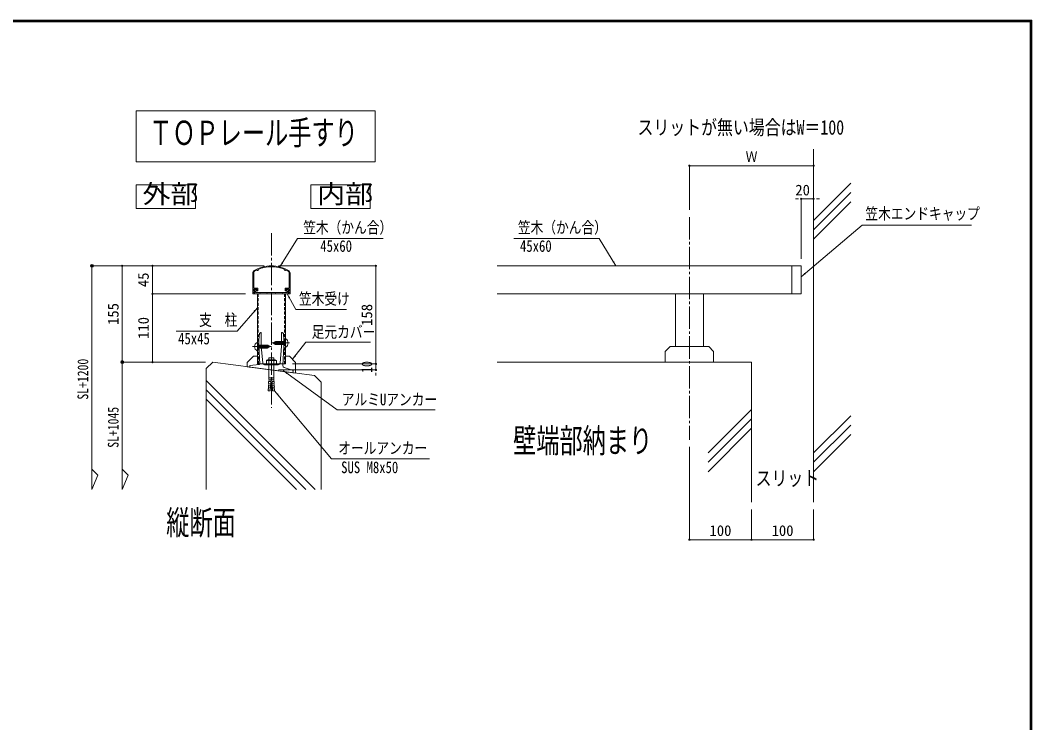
# Model space of a CAD drawing. Units: millimetres at full size. Extents: x -1603 to 1599, y -1129 to 1133.
# Drawn here: x -29 to 1599, y 2 to 1133 of the extents above; entities that cross this region are included whole.
import ezdxf
from ezdxf.enums import TextEntityAlignment as Align

# ---------------------------------------------------------------- set-up
doc = ezdxf.new("R2010")
doc.units = ezdxf.units.MM
doc.header["$LTSCALE"] = 4
doc.header["$PDMODE"] = 32
doc.header["$PDSIZE"] = 2
doc.linetypes.add('CHAIN2', pattern=[12, 9, -1, 1, -1])
doc.linetypes.add('DASHED1', pattern=[1.8, 1.2, -0.6])
for name, color, linetype, lineweight in [('0-0_アンカー', 4, 'Continuous', 9), ('0-1_1手摺寸法', 3, 'Continuous', 18), ('0-3_2躯体線', 4, 'Continuous', 9), ('0-4_3中心線', 2, 'CHAIN2', 18), ('0-5_41ｱﾙﾐ', 6, 'Continuous', 18), ('0-7_6ﾊｯﾁﾝｸﾞ', 4, 'Continuous', 9), ('0-B_P4-12', 7, 'Continuous', 18), ('0-C_WAKU', 7, 'Continuous', 18)]:
    doc.layers.add(name, color=color, linetype=linetype, lineweight=lineweight)
doc.styles.add('ＭＳ ゴシック', font='')
doc.styles.get('ＭＳ ゴシック').set_extended_font_data('MS Gothic')

msp = doc.modelspace()

# ---------------------------------------------------------------- linework, layer by layer
at = {"layer": '0-0_アンカー'}
for p, q in [((1228.022, 737.752), (738.626, 737.752)), ((1213.022, 737.752), (1213.022, 692.752)), ((1228.022, 737.752), (1228.022, 692.752)), ((352.41, 692.752), (352.434, 579.752)), ((397.41, 692.752), (397.434, 579.752)), ((1228.022, 692.752), (738.626, 692.752)), ((1025.522, 607.752), (1025.522, 692.752)), ((1070.522, 692.752), (1070.522, 607.752)), ((354.683, 618.762), (355.683, 628.662)), ((358.683, 630.662), (358.683, 608.562)), ((391.183, 630.662), (391.183, 608.562)), ((392.183, 630.662), (391.183, 630.662)), ((397.433, 606.768), (397.433, 620.268)), ((397.933, 620.268), (397.433, 620.268)), ((351.933, 614.499), (352.433, 614.499)), ((352.433, 600.999), (352.433, 614.499)), ((352.893, 610.549), (352.433, 606.626)), ((352.433, 610.249), (367.969, 610.249)), ((352.433, 605.249), (367.969, 605.249)), ((353.9, 610.549), (353.243, 604.949)), ((354.907, 610.549), (354.25, 604.949)), ((354.683, 618.762), (354.683, 608.332)), ((354.683, 608.562), (356.148, 579.983)), ((355.914, 610.549), (355.257, 604.949)), ((356.921, 610.549), (356.264, 604.949)), ((357.928, 610.549), (357.271, 604.949)), ((358.934, 610.549), (358.278, 604.949)), ((358.683, 608.562), (361.012, 581.116)), ((359.941, 610.549), (359.284, 604.949)), ((360.948, 610.549), (360.291, 604.949)), ((361.955, 610.549), (361.298, 604.949)), ((362.962, 610.549), (362.305, 604.949)), ((363.969, 610.549), (363.312, 604.949)), ((364.976, 610.549), (364.319, 604.949)), ((365.982, 610.549), (365.326, 604.949)), ((366.989, 610.549), (366.332, 604.949)), ((367.996, 610.549), (367.339, 604.949)), ((367.996, 610.549), (367.339, 604.949)), ((372.433, 607.749), (368.219, 610.182)), ((372.433, 607.749), (368.219, 605.316)), ((368.974, 610.304), (368.346, 604.949)), ((369.917, 609.759), (369.412, 605.447)), ((370.86, 609.215), (370.492, 606.07)), ((371.803, 608.67), (371.572, 606.694)), ((377.433, 613.518), (381.647, 615.951)), ((377.433, 613.518), (381.647, 611.085)), ((378.063, 614.439), (378.295, 612.463)), ((379.006, 614.984), (379.375, 611.839)), ((379.949, 615.528), (380.455, 611.216)), ((380.892, 616.072), (381.52, 610.718)), ((381.87, 616.318), (382.527, 610.718)), ((381.87, 616.318), (382.527, 610.718)), ((397.433, 616.018), (381.897, 616.018)), ((397.433, 611.018), (381.897, 611.018)), ((382.877, 616.318), (383.534, 610.718)), ((383.884, 616.318), (384.541, 610.718)), ((384.891, 616.318), (385.548, 610.718)), ((385.898, 616.318), (386.554, 610.718)), ((386.904, 616.318), (387.562, 610.718)), ((387.911, 616.318), (388.568, 610.718)), ((391.183, 608.562), (388.883, 581.126)), ((388.918, 616.318), (389.575, 610.718)), ((389.925, 616.318), (390.582, 610.718)), ((390.932, 616.318), (391.589, 610.718)), ((391.939, 616.318), (392.596, 610.718)), ((392.946, 616.318), (393.602, 610.718)), ((395.183, 608.562), (393.51, 577.169)), ((393.952, 616.318), (394.609, 610.718)), ((394.959, 616.318), (395.616, 610.718)), ((395.183, 618.762), (395.183, 608.562)), ((395.966, 616.318), (396.623, 610.718)), ((396.973, 616.318), (397.433, 612.395)), ((397.933, 606.768), (397.433, 606.768)), ((335.933, 582.256), (345.933, 592.256)), ((345.933, 592.256), (352.433, 592.256)), ((351.933, 600.999), (352.433, 600.999)), ((370.933, 589.489), (370.933, 586.292)), ((370.933, 589.489), (378.933, 589.489)), ((378.933, 589.489), (378.933, 586.292)), ((397.433, 592.256), (403.933, 592.256)), ((413.933, 582.256), (403.933, 592.256)), ((335.933, 582.256), (335.933, 575.354)), ((335.933, 575.354), (413.933, 564.96)), ((339.853, 573.924), (340.4, 577.488)), ((340.4, 577.488), (355.234, 579.01)), ((352.433, 579.752), (397.434, 579.752)), ((363.636, 578.306), (385.958, 578.306)), ((364.933, 579.292), (364.933, 578.306)), ((364.933, 579.292), (384.933, 579.292)), ((364.933, 578.306), (384.933, 578.306)), ((366.933, 585.292), (366.933, 579.292)), ((366.933, 585.292), (382.933, 585.292)), ((368.933, 586.292), (380.933, 586.292)), ((370.952, 578.306), (370.903, 557.475)), ((370.933, 585.292), (370.933, 579.292)), ((378.933, 585.292), (378.933, 579.292)), ((378.933, 578.306), (378.933, 557.244)), ((382.933, 585.292), (382.933, 579.292)), ((384.933, 579.292), (384.933, 578.306)), ((410.034, 569.101), (395.665, 574.218)), ((413.933, 582.256), (413.933, 564.96)), ((374.397, 557.274), (370.903, 557.475)), ((371.23, 554.452), (371.057, 551.456)), ((371.21, 554.118), (371.057, 551.456)), ((374.433, 557.746), (373.187, 536.292)), ((375.433, 557.746), (374.433, 557.746)), ((375.433, 557.746), (376.68, 536.292)), ((375.469, 557.274), (378.963, 557.475)), ((378.637, 554.452), (378.81, 551.456)), ((378.656, 554.118), (378.81, 551.456)), ((409.702, 565.524), (410.034, 569.101)), ((369.866, 539.505), (369.693, 536.493)), ((369.866, 539.505), (373.347, 539.304)), ((370.212, 545.495), (370.039, 542.5)), ((370.039, 542.5), (373.52, 542.3)), ((370.212, 545.495), (373.692, 545.294)), ((370.538, 551.151), (370.366, 548.156)), ((370.366, 548.156), (373.848, 547.956)), ((370.538, 542.472), (370.366, 539.476)), ((370.558, 551.485), (370.385, 548.49)), ((370.558, 551.485), (374.038, 551.284)), ((370.865, 548.128), (370.711, 545.466)), ((370.865, 548.128), (370.716, 545.551)), ((379.309, 551.485), (375.829, 551.284)), ((379.654, 545.495), (376.174, 545.294)), ((380, 539.505), (376.52, 539.304)), ((379.002, 548.128), (379.15, 545.551)), ((379.002, 548.128), (379.155, 545.466)), ((379.309, 551.485), (379.482, 548.49)), ((379.328, 542.472), (379.501, 539.476)), ((380, 539.505), (380.174, 536.493)), ((373.145, 536.294), (369.693, 536.493)), ((376.721, 536.294), (380.174, 536.493))]:
    msp.add_line(p, q, dxfattribs=at)
at = {"layer": '0-0_アンカー', "linetype": 'CHAIN2'}
for p, q in [((374.933, 607.749), (344.455, 607.749)), ((374.933, 613.518), (403.982, 613.518))]:
    msp.add_line(p, q, dxfattribs=at)
at = {"layer": '0-0_アンカー'}
for points in [[(542.117, 905.065), (157.053, 905.065), (157.053, 987.391), (542.117, 987.391)], [(1009.022, 582.752), (1087.022, 582.752), (1087.022, 599.752), (1079.022, 607.752), (1017.022, 607.752), (1009.022, 599.752)]]:
    msp.add_lwpolyline(points, close=True, dxfattribs=at)
for points in [[(1228.022, 720.254), (1326.102, 803.451), (1501.999, 803.451)], [(388.542, 736.039), (417.116, 781.85), (554.659, 781.85)], [(929.661, 737.752), (902.799, 781.85), (765.256, 781.85)], [(400.411, 692.752), (414.045, 667.213), (495.784, 667.213)], [(352.415, 670.202), (319.814, 632.472), (221.562, 632.472)], [(358.683, 630.662), (357.683, 630.662), (355.683, 628.662)], [(392.183, 630.662), (394.183, 628.662), (395.183, 618.762)], [(408.933, 587.256), (430.564, 614.604), (534.768, 614.604)], [(370.903, 557.475), (370.73, 554.48), (374.21, 554.28)], [(378.963, 557.475), (379.136, 554.48), (375.656, 554.28)], [(393.775, 569.241), (480.901, 505.623), (638.391, 505.623)], [(379.328, 551.151), (379.501, 548.156), (376.019, 547.956)], [(379.654, 545.495), (379.827, 542.5), (376.347, 542.3)], [(380.174, 536.493), (471.825, 427.14), (629.314, 427.14)]]:
    msp.add_lwpolyline(points, dxfattribs=at)
for centre, radius, start, end in [((394.238, 613.518), 7.695, 298.699, 61.301), ((355.628, 607.749), 7.695, 118.699, 241.301), ((367.969, 609.749), 0.5, 60, 90), ((367.969, 605.749), 0.5, 270, 300), ((381.897, 615.518), 0.5, 90, 120), ((381.897, 611.518), 0.5, 240, 270), ((355.148, 579.996), 1, 274.878, 359.216), ((364.012, 581.283), 3, 183.181, 262.811), ((368.933, 583.792), 2.5, 36.87, 143.13), ((374.933, 577.792), 8.5, 61.928, 118.072), ((380.933, 583.792), 2.5, 36.87, 143.13), ((385.889, 581.312), 3, 271.307, 356.429), ((396.51, 577.078), 3, 178.267, 253.526)]:
    msp.add_arc(centre, radius, start, end, dxfattribs=at)
for points in [[(391.533, 743.459), (393.89, 741.989), (388.542, 736.039)], [(924.376, 743.758), (926.749, 745.203), (929.661, 737.752)], [(1233.132, 726.41), (1234.929, 724.291), (1228.022, 720.254)], [(1233.132, 726.41), (1233.132, 726.41), (1233.132, 726.41)], [(405.347, 686.456), (402.896, 685.148), (400.411, 692.752)], [(348.315, 663.333), (346.212, 665.149), (352.415, 670.202)], [(412.731, 594.297), (414.91, 592.573), (408.933, 587.256)], [(400.957, 565.717), (399.319, 563.474), (393.775, 569.241)], [(386.299, 531.347), (384.17, 529.562), (380.174, 536.493)]]:
    msp.add_solid(points, dxfattribs=at)
at = {"layer": '0-1_1手摺寸法'}
for p, q in [((1248.022, 914.139), (1248.022, 898.976)), ((1048.022, 827.752), (1048.022, 898.976)), ((1248.022, 898.976), (1048.022, 898.976)), ((1052.622, 898.976), (1243.422, 898.976)), ((1223.422, 845.573), (1218.822, 845.573)), ((1228.022, 749.252), (1228.022, 845.573)), ((1228.022, 845.573), (1248.022, 845.573)), ((1248.022, 845.573), (1228.022, 845.573)), ((1252.622, 845.573), (1257.222, 845.573)), ((363.423, 737.752), (86.033, 737.752)), ((86.033, 735.452), (86.033, 733.152)), ((86.033, 733.152), (86.033, 377.432)), ((363.423, 737.752), (134.876, 737.752)), ((134.876, 582.752), (134.876, 737.752)), ((134.876, 733.152), (134.876, 587.352)), ((363.423, 737.752), (183.494, 737.752)), ((183.494, 692.752), (183.494, 737.752)), ((183.494, 733.152), (183.494, 697.352)), ((386.423, 737.752), (543.245, 737.752)), ((543.245, 579.752), (543.245, 737.752)), ((543.245, 733.152), (543.245, 584.352)), ((333.423, 692.752), (183.494, 692.752)), ((333.423, 692.752), (183.494, 692.752)), ((183.494, 582.752), (183.494, 692.752)), ((183.494, 688.152), (183.494, 587.352)), ((543.245, 584.352), (543.245, 588.952)), ((268.918, 582.752), (134.876, 582.752)), ((268.918, 582.752), (134.876, 582.752)), ((134.876, 580.452), (134.876, 578.152)), ((134.876, 578.152), (134.876, 377.432)), ((268.918, 582.752), (183.494, 582.752)), ((386.433, 570.157), (543.245, 570.157)), ((408.933, 579.752), (543.245, 579.752)), ((408.933, 579.752), (543.245, 579.752)), ((543.245, 565.557), (543.245, 560.957)), ((1048.022, 446.252), (1048.022, 296.82)), ((95.595, 400.517), (86.033, 410.079)), ((86.033, 377.432), (95.595, 400.517)), ((1148.022, 345.51), (1148.022, 296.82)), ((1148.022, 345.51), (1148.022, 296.82)), ((1248.022, 345.51), (1248.022, 296.82)), ((1148.022, 296.82), (1048.022, 296.82)), ((1052.622, 296.82), (1143.422, 296.82)), ((1248.022, 296.82), (1148.022, 296.82)), ((1152.622, 296.82), (1243.422, 296.82))]:
    msp.add_line(p, q, dxfattribs=at)
for points in [[(543.245, 579.752), (543.245, 570.157), (543.245, 579.752)], [(134.876, 377.432), (144.438, 400.517), (134.876, 410.079)]]:
    msp.add_lwpolyline(points, dxfattribs=at)
for centre, radius in [((86.033, 737.752), 2.3), ((86.033, 737.752), 1.15), ((134.876, 582.752), 2.3), ((134.876, 582.752), 1.15)]:
    msp.add_circle(centre, radius, dxfattribs=at)
for p in [(1048.022, 898.976), (1248.022, 898.976), (1228.022, 845.573), (1248.022, 845.573), (134.876, 737.752), (183.494, 737.752), (543.245, 737.752), (183.494, 692.752), (134.876, 582.752), (183.494, 582.752), (543.245, 579.752), (543.245, 570.157), (1048.022, 296.82), (1148.022, 296.82), (1248.022, 296.82)]:
    msp.add_point(p, dxfattribs=at)
at = {"layer": '0-3_2躯体線'}
for p, q in [((1248.022, 925.639), (1248.022, 357.01)), ((280.418, 582.752), (269.911, 572.245)), ((269.911, 377.432), (269.911, 572.245)), ((444.405, 560.9), (280.418, 582.752)), ((1148.022, 582.752), (738.626, 582.752)), ((1148.022, 582.752), (1148.022, 357.01)), ((454.911, 550.393), (444.405, 560.9)), ((454.911, 377.432), (454.911, 550.393))]:
    msp.add_line(p, q, dxfattribs=at)
at = {"layer": '0-4_3中心線'}
for p, q in [((1048.022, 816.252), (1048.022, 457.752)), ((374.91, 790.382), (374.923, 508.89))]:
    msp.add_line(p, q, dxfattribs=at)
at = {"layer": '0-5_41ｱﾙﾐ'}
for p, q in [((344.923, 692.752), (344.923, 726.341)), ((346.423, 701.752), (346.423, 726.341)), ((403.423, 701.752), (403.423, 726.341)), ((404.923, 692.752), (404.923, 726.341)), ((352.923, 701.752), (346.423, 701.752)), ((352.923, 697.752), (352.923, 701.752)), ((396.923, 701.752), (403.423, 701.752)), ((396.923, 697.752), (396.923, 701.752)), ((347.423, 692.752), (344.923, 692.752)), ((351.423, 700.252), (346.423, 700.252)), ((346.423, 697.052), (346.423, 700.252)), ((348.05, 697.052), (346.423, 697.052)), ((346.423, 694.252), (346.423, 695.552)), ((346.423, 694.252), (346.423, 695.552)), ((347.423, 695.552), (346.423, 695.552)), ((347.423, 694.252), (346.423, 694.252)), ((347.423, 695.552), (348.216, 696.741)), ((347.423, 692.752), (347.423, 694.252)), ((347.423, 692.752), (347.423, 693.752)), ((347.423, 692.752), (402.423, 692.752)), ((348.252, 699.539), (347.511, 697.315)), ((347.701, 697.052), (348.423, 697.052)), ((348.423, 694.252), (347.923, 694.252)), ((348.423, 694.252), (348.423, 697.052)), ((348.423, 697.052), (348.423, 697.042)), ((348.964, 700.052), (349.173, 700.052)), ((349.923, 694.552), (349.923, 699.302)), ((356.323, 694.552), (349.923, 694.552)), ((356.323, 694.552), (349.923, 694.552)), ((351.423, 697.752), (351.423, 700.252)), ((352.923, 697.752), (351.423, 697.752)), ((356.454, 694.345), (356.323, 694.552)), ((356.792, 694.345), (356.923, 694.552)), ((367.623, 694.552), (356.923, 694.552)), ((367.623, 694.552), (356.923, 694.552)), ((367.754, 694.345), (367.623, 694.552)), ((368.092, 694.345), (368.223, 694.552)), ((374.923, 694.552), (368.223, 694.552)), ((374.923, 694.552), (368.223, 694.552)), ((374.923, 694.552), (381.623, 694.552)), ((374.923, 694.552), (381.623, 694.552)), ((381.754, 694.345), (381.623, 694.552)), ((382.092, 694.345), (382.223, 694.552)), ((382.223, 694.552), (392.923, 694.552)), ((382.223, 694.552), (392.923, 694.552)), ((393.054, 694.345), (392.923, 694.552)), ((393.392, 694.345), (393.523, 694.552)), ((393.523, 694.552), (399.923, 694.552)), ((393.523, 694.552), (399.923, 694.552)), ((396.923, 697.752), (398.423, 697.752)), ((398.423, 700.252), (403.423, 700.252)), ((398.423, 697.752), (398.423, 700.252)), ((399.923, 694.552), (399.923, 699.302)), ((400.882, 700.052), (400.673, 700.052)), ((401.423, 694.252), (401.423, 697.052)), ((401.423, 694.252), (401.923, 694.252)), ((401.594, 699.539), (402.335, 697.315)), ((402.423, 695.552), (401.63, 696.741)), ((401.797, 697.052), (403.423, 697.052)), ((402.423, 695.552), (403.423, 695.552)), ((402.423, 694.252), (403.423, 694.252)), ((402.423, 692.752), (402.423, 694.252)), ((402.423, 692.752), (402.423, 693.752)), ((402.423, 692.752), (404.923, 692.752)), ((403.423, 697.052), (403.423, 700.252)), ((403.423, 694.252), (403.423, 695.552)), ((403.423, 694.252), (403.423, 695.552))]:
    msp.add_line(p, q, dxfattribs=at)
at = {"layer": '0-5_41ｱﾙﾐ', "linetype": 'DASHED1'}
for p, q in [((353.91, 692.752), (353.934, 579.752)), ((395.91, 692.752), (395.934, 579.752))]:
    msp.add_line(p, q, dxfattribs=at)
at = {"layer": '0-5_41ｱﾙﾐ'}
msp.add_lwpolyline([(402.146, 697.052), (401.423, 697.052), (401.423, 697.042)], dxfattribs=at)
for centre, radius, start, end in [((374.923, 682.752), 55, 90, 120.328), ((374.923, 682.752), 53.5, 90, 113.561), ((374.923, 682.752), 55, 59.672, 90), ((374.923, 682.752), 53.5, 66.439, 90), ((349.423, 726.341), 4.5, 120.328, 180), ((349.423, 726.341), 3, 120.328, 180), ((374.923, 682.752), 53.5, 115.693, 120.328), ((352.673, 731.29), 1, 199.126, 30.128), ((397.173, 731.29), 1, 149.872, 340.874), ((374.923, 682.752), 53.5, 59.672, 64.307), ((400.423, 726.341), 3, 0, 59.672), ((400.423, 726.341), 4.5, 0, 59.672), ((347.923, 693.752), 0.5, 90, 180), ((347.701, 697.252), 0.2, 161.565, 270), ((348.05, 696.852), 0.2, 326.31, 90), ((348.964, 699.302), 0.75, 90, 161.565), ((349.173, 699.302), 0.75, 0, 90), ((356.623, 694.452), 0.2, 212.334, 327.666), ((367.923, 694.452), 0.2, 212.334, 327.666), ((381.923, 694.452), 0.2, 212.334, 327.666), ((393.223, 694.452), 0.2, 212.334, 327.666), ((400.673, 699.302), 0.75, 90, 180), ((400.882, 699.302), 0.75, 18.435, 90), ((401.797, 696.852), 0.2, 90, 213.69), ((401.923, 693.752), 0.5, 0, 90), ((402.146, 697.252), 0.2, 270, 18.435)]:
    msp.add_arc(centre, radius, start, end, dxfattribs=at)
at = {"layer": '0-7_6ﾊｯﾁﾝｸﾞ'}
for p, q in [((1308.022, 870.936), (1248.022, 810.936)), ((1308.022, 855.866), (1248.022, 795.866)), ((1308.022, 840.794), (1248.022, 780.794)), ((269.911, 553.08), (445.56, 377.432)), ((269.911, 538.009), (430.488, 377.432)), ((269.911, 522.938), (415.418, 377.432)), ((1148.022, 506.457), (1078.022, 436.457)), ((1148.022, 491.386), (1078.022, 421.386)), ((1308.022, 496.457), (1248.022, 436.457)), ((1148.022, 476.315), (1078.022, 406.315)), ((1308.022, 481.386), (1248.022, 421.386)), ((1308.022, 466.315), (1248.022, 406.315))]:
    msp.add_line(p, q, dxfattribs=at)
at = {"layer": '0-B_P4-12'}
for points in [[(157.39, 829.962), (252.715, 829.962), (252.715, 867.972), (157.39, 867.972)], [(438.631, 829.962), (533.956, 829.962), (533.956, 867.972), (438.631, 867.972)]]:
    msp.add_lwpolyline(points, close=True, dxfattribs=at)
at = {"layer": '0-C_WAKU'}
for p, q in [((1599.2, 1133.2), (-1603.2, 1133.2)), ((1598.6, 1132.6), (-1602.6, 1132.6)), ((1598, 1132), (-1602, 1132)), ((1597.4, 1131.4), (-1601.4, 1131.4)), ((1596.8, 1130.8), (-1600.8, 1130.8)), ((1596.8, -1126.8), (1596.8, 1130.8)), ((1597.4, -1127.4), (1597.4, 1131.4)), ((1598, -1128), (1598, 1132)), ((1598.6, -1128.6), (1598.6, 1132.6)), ((1599.2, -1129.2), (1599.2, 1133.2))]:
    msp.add_line(p, q, dxfattribs=at)

# ---------------------------------------------------------------- texts
at = {"layer": '0-0_アンカー', "style": 'ＭＳ ゴシック'}
for s, height, width, p in [('ＴＯＰレール手すり', 39.1, 0.7, (178.116, 920.681)), ('スリットが無い場合はW＝100', 23.46, 0.8, (964.42, 941.926)), ('笠木エンドキャップ', 18.77, 0.8, (1331.32, 806.794)), ('笠木（かん合）', 18.77, 0.8, (426.117, 784.602)), ('笠木（かん合）', 18.77, 0.8, (771.788, 784.602)), ('45x60', 18.77, 0.8, (453.678, 754.67)), ('45x60', 18.77, 0.8, (775.161, 754.67)), ('笠木受け', 18.77, 0.8, (419.277, 669.727)), ('支\u3000柱', 18.77, 0.8, (258.631, 635.646)), ('足元カバー', 18.77, 0.8, (439.814, 616.36)), ('45x45', 18.77, 0.8, (224.755, 605.714)), ('アルミUアンカー', 18.77, 0.8, (488.257, 507.554)), ('壁端部納まり', 39.1, 0.7, (764.163, 425.102)), ('オールアンカー', 18.77, 0.8, (482.528, 429.283)), ('SUS M8x50', 18.77, 0.8, (487.264, 398.298)), ('スリット', 23.46, 0.8, (1154.483, 377.003)), ('縦断面', 39.1, 0.7, (205.587, 293.046))]:
    msp.add_text(s, height=height, dxfattribs=dict(at, width=width)).set_placement(p, align=Align.BOTTOM_LEFT)
at = {"layer": '0-1_1手摺寸法', "color": 7, "style": 'ＭＳ ゴシック', "width": 0.8}
msp.add_text('Ｗ', height=17.27, dxfattribs=at).set_placement((1138.601, 899.795), align=Align.BOTTOM_LEFT)
at = {"layer": '0-1_1手摺寸法', "style": 'ＭＳ ゴシック'}
for s, p in [('20', (1218.546, 846.006)), ('100', (1080.358, 297.639)), ('100', (1180.358, 297.639))]:
    msp.add_text(s, height=17.27, dxfattribs=at).set_placement(p, align=Align.BOTTOM_LEFT)
for s, p in [('45', (182.675, 703.476)), ('155', (134.057, 642.588)), ('158', (542.427, 641.088)), ('110', (182.675, 620.088))]:
    msp.add_text(s, height=17.27, rotation=90, dxfattribs=at).set_placement(p, align=Align.BOTTOM_LEFT)
at = {"layer": '0-1_1手摺寸法', "color": 7, "style": 'ＭＳ ゴシック', "width": 0.8}
for s, p in [('SL+1200', (85.214, 522.319)), ('10', (542.426, 565.534)), ('SL+1045', (134.058, 444.819))]:
    msp.add_text(s, height=17.27, rotation=90, dxfattribs=at).set_placement(p, align=Align.BOTTOM_LEFT)
at = {"layer": '0-B_P4-12', "style": 'ＭＳ ゴシック', "width": 1.1}
for s, p in [('外部', (167.449, 829.499)), ('内部', (448.69, 829.499))]:
    msp.add_text(s, height=30.03, dxfattribs=at).set_placement(p, align=Align.BOTTOM_LEFT)

doc.saveas('drawing.dxf')
